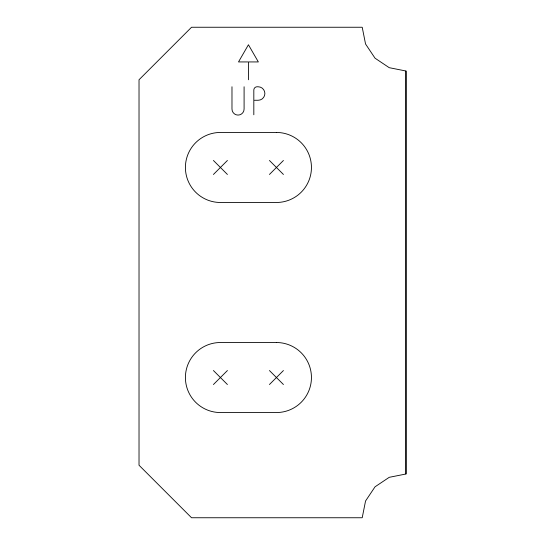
<?xml version="1.0" encoding="UTF-8"?>
<svg xmlns="http://www.w3.org/2000/svg" width="545" height="545" viewBox="0 0 545 545"><rect width="100%" height="100%" fill="white"/><g stroke="black" fill="none" stroke-linecap="round" stroke-linejoin="round"><path stroke-width="0.82" d="M405.977 473.987L405.977 71.013L389.232 67.682L375.035 58.192L365.545 43.995L362.214 27.25L191.54 27.25L139.023 79.768L139.023 465.232L191.54 517.75L362.214 517.75L365.545 501.005L375.035 486.808L389.232 477.318L405.977 473.987L405.977 71.013M213.422 174.468L227.422 160.468M269.434 174.468L283.441 160.468M213.422 384.532L227.422 370.532M269.434 384.532L283.441 370.532M247.73 61.932L238.512 61.932L248.431 44.758L258.344 61.932L248.431 61.932L248.431 79.768M254.522 100.266L258.132 100.266A6.751 6.751 0 0 0 264.877 93.515A6.751 6.751 0 0 0 258.132 86.771L257.104 86.771A3.284 3.284 0 0 0 253.82 90.048L253.82 114.777M269.434 160.468L283.441 174.468M213.422 160.468L227.422 174.468M269.434 370.532L283.441 384.532M213.422 370.532L227.422 384.532M244.092 86.771L244.092 109.027A6.056 6.056 0 0 1 238.036 115.084A6.056 6.056 0 0 1 231.979 109.027L231.979 86.771M276.438 132.455L220.418 132.455A35.009 35.009 0 0 0 185.409 167.465A35.009 35.009 0 0 0 220.418 202.481L276.438 202.481A35.009 35.009 0 0 0 311.447 167.465A35.009 35.009 0 0 0 276.438 132.455M276.438 342.519L220.418 342.519A35.009 35.009 0 0 0 185.409 377.535A35.009 35.009 0 0 0 220.418 412.545L276.438 412.545A35.009 35.009 0 0 0 311.447 377.535A35.009 35.009 0 0 0 276.438 342.519"/></g></svg>
